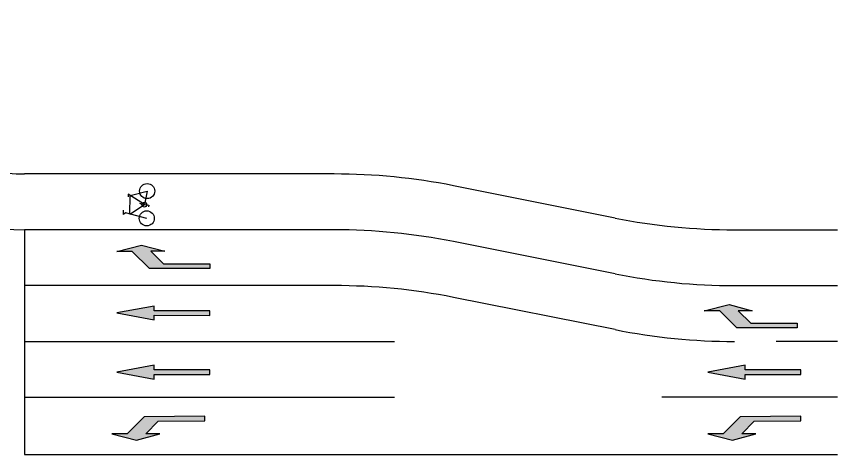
# Model space of a CAD drawing. Header units: millimetres. Extents: x -87150 to -43157, y 34118 to 68472.
# Drawn here: x -43470 to -43301.6, y 34405.8 to 34495.6 of the extents above; entities that cross this region are included whole.
import ezdxf

# ---------------------------------------------------------------- set-up
doc = ezdxf.new("R2010")
doc.units = ezdxf.units.MM
doc.linetypes.add('ACAD_ISO03W100', pattern=[30, 12, -18])
for name, color, linetype in [('ROADMARK', 7, 'Continuous'), ('tj车道功能', 7, 'Continuous'), ('tj道路标线', 7, 'Continuous'), ('人行横道', 7, 'Continuous')]:
    doc.layers.add(name, color=color, linetype=linetype)

# ---------------------------------------------------------------- blocks, each defined once
blk = doc.blocks.new('BIKE')
at = {"layer": '人行横道'}
for p, q in [((0, 0), (0.352, 1.412)), ((0.352, 1.412), (0.245, 1.532)), ((0.245, 1.532), (0.546, 1.526)), ((0.278, 1.115), (1.513, 1.096)), ((0.278, 1.115), (0.903, 0.159)), ((0.903, 0.159), (1.602, 1.234)), ((1.602, 1.234), (1.419, 1.237)), ((1.513, 1.096), (1.799, -0.027)), ((0.903, 0.159), (0.872, -0.142)), ((0.903, 0.159), (0.947, 0.433)), ((1.799, -0.027), (0.903, 0.159)), ((0.947, 0.433), (1.012, 0.419)), ((0.872, -0.142), (0.767, -0.114))]:
    blk.add_line(p, q, dxfattribs=at)
for centre, radius in [((0, 0), 0.497), ((0.903, 0.159), 0.158), ((1.799, -0.027), 0.497)]:
    blk.add_circle(centre, radius, dxfattribs=at)
blk = doc.blocks.new('1W')
at = {"layer": 'ROADMARK', "color": 0}
blk.add_lwpolyline([(-0.225, -1.2), (-0.075, -1.2), (-0.075, -3), (0.075, -3), (0.075, -1.2), (0.225, -1.2), (0, 0)], close=True, dxfattribs=at)
for points in [[(-0.225, -1.2), (0.225, -1.2), (0, 0)], [(-0.075, -3), (0.075, -3), (-0.075, -1.2), (0.075, -1.2)]]:
    blk.add_solid(points, dxfattribs=at)
blk = doc.blocks.new('1WT')
at = {"layer": 'ROADMARK', "color": 0}
blk.add_lwpolyline([(0, 0), (0.2, -0.8), (0, -1.55), (0, -1.1), (-0.4, -1.5), (-0.4, -3), (-0.55, -3), (-0.55, -1.05), (0, -0.5)], close=True, dxfattribs=at)
for points in [[(0, 0), (0, -1.55), (0.2, -0.8)], [(-0.55, -1.05), (-0.4, -1.5), (0, -0.5), (0, -1.1)], [(-0.55, -1.05), (-0.4, -1.5), (-0.55, -3), (-0.4, -3)]]:
    blk.add_solid(points, dxfattribs=at)

msp = doc.modelspace()

# ---------------------------------------------------------------- linework, layer by layer
at = {"linetype": 'ByBlock'}
for p, q in [((-43404.86, 34463.32), (-43468.38, 34463.32)), ((-43347.24, 34454.29), (-43380.4, 34460.91)), ((-43404.86, 34451.87), (-43468.38, 34451.87)), ((-43322.79, 34451.87), (-43301.64, 34451.87)), ((-43347.24, 34442.84), (-43380.4, 34449.46)), ((-43404.86, 34440.43), (-43468.38, 34440.43)), ((-43322.79, 34440.43), (-43301.64, 34440.43)), ((-43468.38, 34428.98), (-43392.51, 34428.98)), ((-43468.38, 34417.54), (-43392.51, 34417.54)), ((-43468.38, 34405.78), (-43301.64, 34405.78))]:
    msp.add_line(p, q, dxfattribs=at)
at = {"linetype": 'ByBlock', "lineweight": 30}
msp.add_line((-43468.38, 34451.87), (-43468.38, 34405.78), dxfattribs=at)
at = {"linetype": 'ACAD_ISO03W100', "ltscale": 3}
for p, q in [((-43347.24, 34431.4), (-43380.4, 34438.01)), ((-43301.64, 34428.98), (-43314.21, 34428.98)), ((-43301.64, 34417.54), (-43382.39, 34417.54))]:
    msp.add_line(p, q, dxfattribs=at)
at = {"linetype": 'ByBlock'}
for centre, radius, start, end in [((-43468.38, 34495.62), 32.3, 180, 270), ((-43468.38, 34495.62), 43.75, 225, 270), ((-43404.86, 34338.32), 125, 78.7181, 90), ((-43404.86, 34326.87), 125, 78.7181, 90)]:
    msp.add_arc(centre, radius, start, end, dxfattribs=at)
at = {"linetype": 'ByBlock', "ltscale": 3}
for centre in [(-43322.79, 34576.87), (-43322.79, 34565.43)]:
    msp.add_arc(centre, 125, 258.7181, 270, dxfattribs=at)
at = {"linetype": 'ACAD_ISO03W100', "ltscale": 4}
msp.add_arc((-43404.86, 34315.43), 125, 78.7181, 90, dxfattribs=at)
at = {"linetype": 'ACAD_ISO03W100', "ltscale": 3}
msp.add_arc((-43322.79, 34553.98), 125, 258.7181, 270, dxfattribs=at)

# ---------------------------------------------------------------- block references
at = {"layer": 'tj车道功能', "yscale": 6.363275516635099, "zscale": 6.363275516658248}
for name, p, xscale, rotation in [('1WT', (-43449.42, 34447.45), 6.363275516654499, 90.04706632151382), ('1W', (-43449.42, 34434.83), 6.363275516682447, 89.84553304000055), ('1WT', (-43328.99, 34435.26), 6.363275516654499, 90.04706632151382), ('1W', (-43449.42, 34422.7), 6.363275516682447, 89.84553304000055), ('1W', (-43328.25, 34422.7), 6.363275516682447, 89.84553304000055), ('1WT', (-43450.45, 34410), -6.363275516646302, 90.37316977700537), ('1WT', (-43328.25, 34410), -6.363275516646302, 90.37316977700537)]:
    msp.add_blockref(name, p, dxfattribs=dict(at, xscale=xscale, rotation=rotation))
at = {"layer": 'tj道路标线', "xscale": 3.108801439149395, "yscale": 3.108801439149395, "zscale": 3.108801439149395, "rotation": 89.95871431809276}
msp.add_blockref('BIKE', (-43443.28, 34454.22), dxfattribs=at)

doc.saveas('drawing.dxf')
